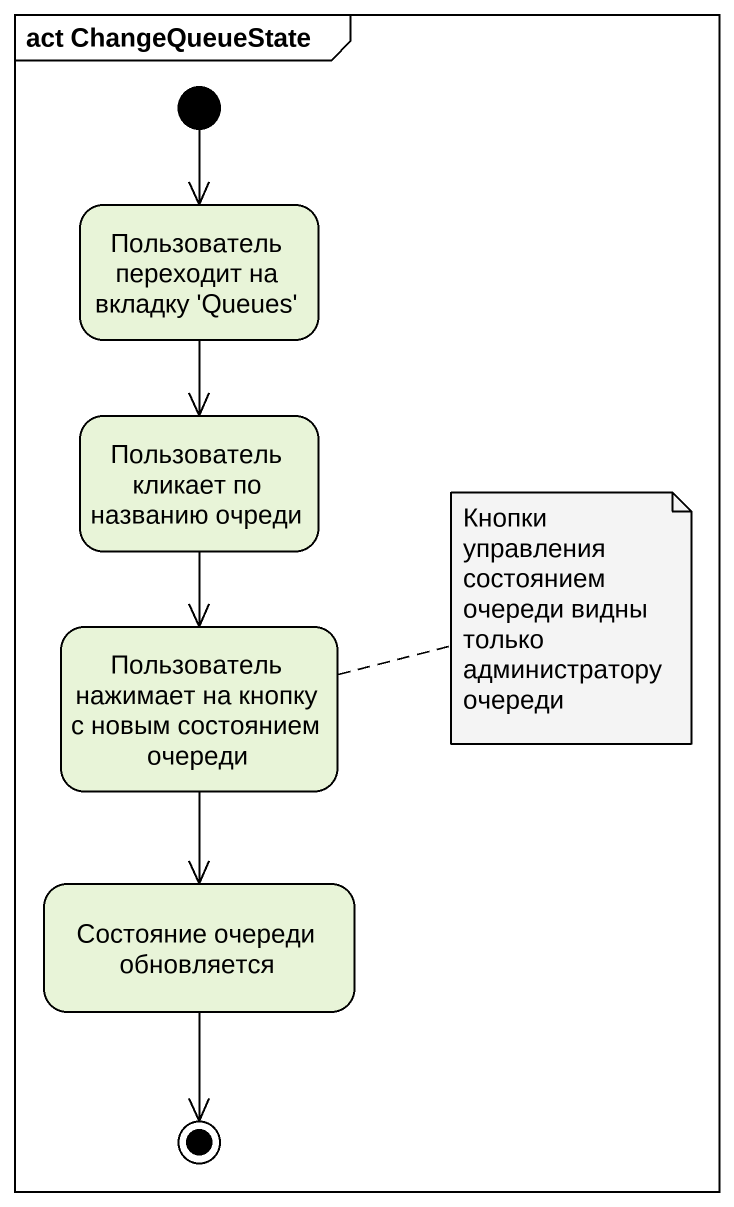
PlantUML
@startuml
mainframe act ChangeQueueState
hide empty description
state "Пользователь переходит на вкладку 'Queues'" as Пользователь_переходит_на
state "Пользователь кликает по названию очреди" as Пользователь_кликает_по
state "Пользователь нажимает на кнопку с новым состоянием очереди" as Пользователь_нажимает_на
state "Состояние очереди обновляется" as Состояние_очереди
[*] --> Пользователь_переходит_на
Пользователь_переходит_на --> Пользователь_кликает_по
Пользователь_кликает_по --> Пользователь_нажимает_на
Пользователь_нажимает_на --> Состояние_очереди
Состояние_очереди --> [*]
note right of Пользователь_нажимает_на : Кнопки управления состоянием очереди видны только администратору очереди
@enduml
